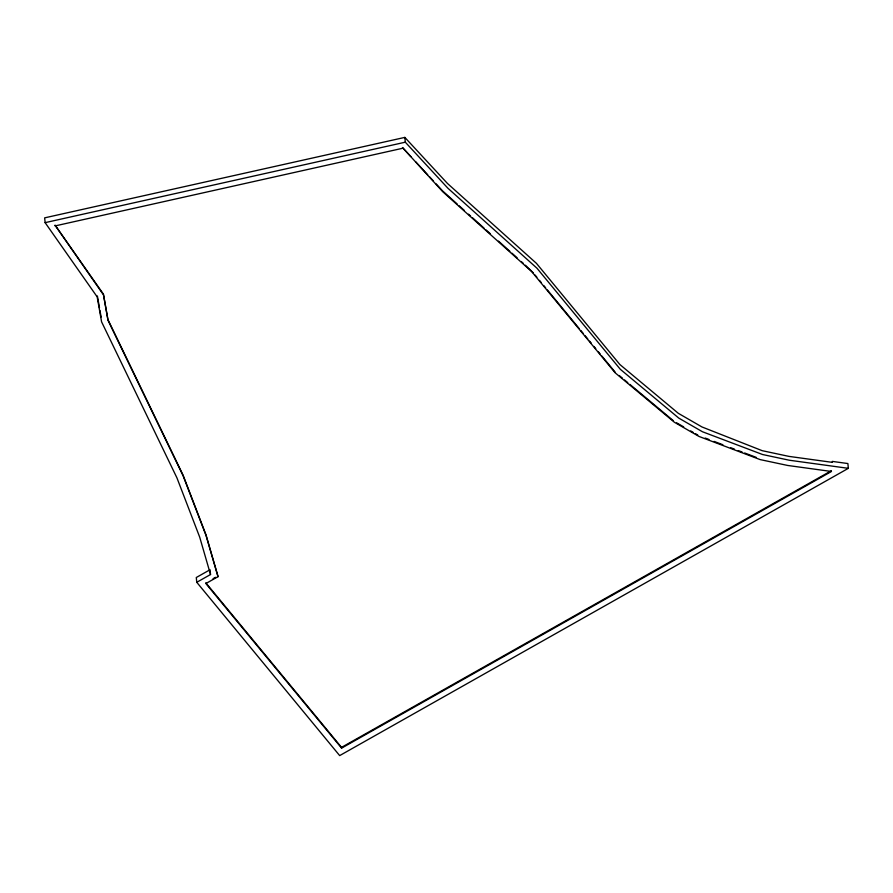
<?xml version="1.0" encoding="UTF-8"?>
<svg xmlns="http://www.w3.org/2000/svg" width="893" height="893" viewBox="0 0 893 893"><rect width="100%" height="100%" fill="white"/><g stroke="black" fill="none" stroke-linecap="round" stroke-linejoin="round"><path stroke-width="1.34" d="M208.906 570.381L196.293 577.503L196.761 582.292L339.675 755.601L848.35 468.334L847.881 463.545L832.309 461.402L832.399 462.362L788.965 456.39L762.22 450.686L701.987 426.966L678.312 413.314L619.854 364.511L536.447 263.357L447.449 183.445L404.83 137.399L44.65 217.859L45.119 222.647L97.158 296.856L101.59 321.86L176.903 477.788L199.686 537.106L210.525 574.523L196.761 582.292M213.059 578.675L215.481 577.302M217.981 576.711L206.037 535.499L183.121 475.835L107.986 320.286L103.499 294.902L55.042 225.148L103.421 294.132L107.919 319.527L183.043 475.065L205.959 534.728L217.903 575.94L217.981 576.711L205.859 583.542L341.595 748.133L831.461 471.482L787.704 465.465L760.133 459.594L698.973 436.431L674.382 422.255L615.132 372.794L531.659 271.572L442.772 191.761L402.475 147.524L410.892 156.621M341.595 748.133L341.517 747.374L831.383 470.711M45.119 222.647L405.299 142.188L447.918 188.244L536.916 268.157L620.322 369.3L678.78 418.103L702.467 431.754L762.589 454.526L789.334 460.23L848.35 468.334M55.109 225.918L402.553 148.294M705.213 438.061L708.997 439.49M714.043 441.399L722.884 444.747M730.574 447.661L734.426 449.112M738.265 450.574L742.116 452.025M744.673 452.997L756.215 457.372M676.648 422.836L683.681 426.887M690.702 430.939L693.046 432.29M695.39 433.641L697.734 434.991M619.295 375.562L622.466 378.208M624.587 379.983L627.757 382.628M629.878 384.392L673.244 420.603M457.171 203.984L442.694 190.99L436.152 183.913M459.236 205.837L464.405 210.48M468.535 214.186L470.6 216.05M472.676 217.903L484.039 228.117M486.105 229.97L490.246 233.676M498.506 241.11L509.881 251.313M511.946 253.166L517.114 257.809M521.255 261.526L523.32 263.379M525.385 265.232L533.344 272.934M415.569 161.678L427.736 174.816M429.6 176.836L433.339 180.877M535.097 275.066L536.86 277.198M539.495 280.391L541.247 282.523M543.893 285.715L545.645 287.847M547.398 289.979L579.032 328.345M580.796 330.477L583.43 333.669M585.183 335.801L587.817 338.994M589.581 341.126L591.333 343.258M593.968 346.451L595.731 348.583M598.366 351.786L600.118 353.918M601.882 356.05L615.065 372.024M205.792 582.783L341.517 747.374M97.393 296.007L99.491 307.862M99.949 310.485L101.121 317.071M404.83 137.399L405.299 142.188M210.056 569.734L210.525 574.523"/></g></svg>
